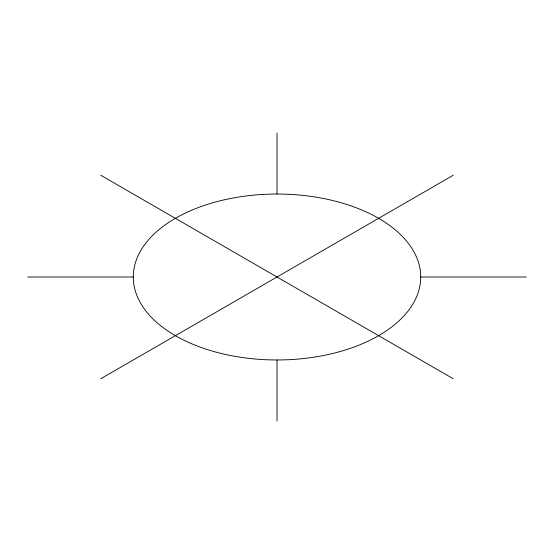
<?xml version="1.0" encoding="UTF-8"?>
<svg xmlns="http://www.w3.org/2000/svg" width="554" height="554" viewBox="0 0 554 554"><rect width="100%" height="100%" fill="white"/><g stroke="black" fill="none" stroke-linecap="round" stroke-linejoin="round"><path stroke-width="0.83" d="M100.717 378.777L453.283 175.223M27.7 277L133.285 277M420.715 277A143.715 82.968 0 0 1 205.146 348.854A143.715 82.968 0 0 1 205.146 205.146A143.715 82.968 0 0 1 420.715 277L526.3 277M100.717 175.223L453.283 378.777M277 133.071L277 194.032M277 359.968L277 420.929"/></g></svg>
